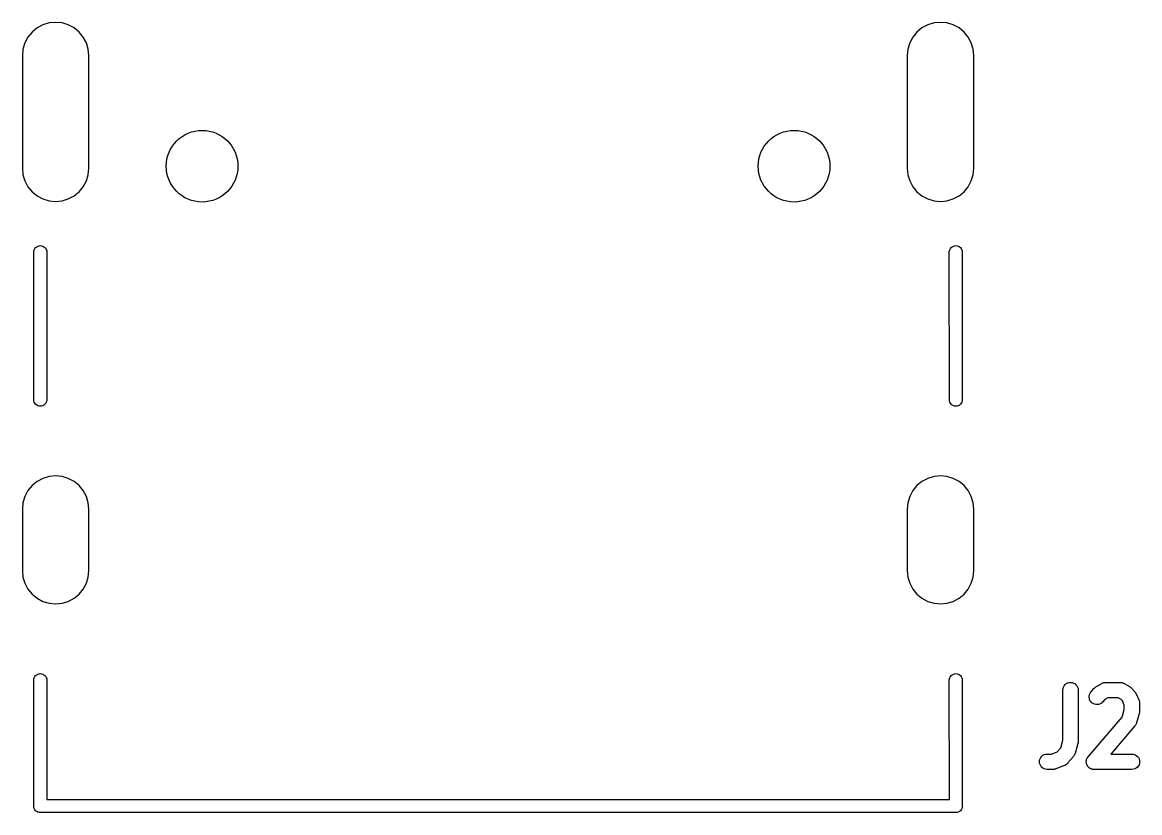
# Model space of a CAD drawing. Extents: x 137.1 to 164.6, y -146.9 to -60.6.
# Drawn here: x 153.22 to 164.12, y -136.56 to -128.84 of the extents above; entities that cross this region are included whole.
import ezdxf

# ---------------------------------------------------------------- set-up
doc = ezdxf.new("R2010")
doc.units = 0
doc.layers.add('BLACK', color=7, linetype='CONTINUOUS')

msp = doc.modelspace()

# ---------------------------------------------------------------- linework, layer by layer
at = {"layer": 'BLACK', "linetype": 'CONTINUOUS'}
for p, q in [((153.54, -128.845), (153.477, -128.851)), ((153.603, -128.851), (153.54, -128.845)), ((162.18, -128.845), (162.117, -128.851)), ((162.243, -128.851), (162.18, -128.845)), ((153.31, -128.94), (153.27, -128.989)), ((153.359, -128.9), (153.31, -128.94)), ((153.416, -128.87), (153.359, -128.9)), ((153.477, -128.851), (153.416, -128.87)), ((153.664, -128.87), (153.603, -128.851)), ((153.721, -128.9), (153.664, -128.87)), ((153.77, -128.94), (153.721, -128.9)), ((153.81, -128.989), (153.77, -128.94)), ((161.95, -128.94), (161.91, -128.989)), ((161.999, -128.9), (161.95, -128.94)), ((162.056, -128.87), (161.999, -128.9)), ((162.117, -128.851), (162.056, -128.87)), ((162.304, -128.87), (162.243, -128.851)), ((162.361, -128.9), (162.304, -128.87)), ((162.41, -128.94), (162.361, -128.9)), ((162.45, -128.989), (162.41, -128.94)), ((153.24, -129.046), (153.221, -129.107)), ((153.27, -128.989), (153.24, -129.046)), ((153.84, -129.046), (153.81, -128.989)), ((153.859, -129.107), (153.84, -129.046)), ((161.88, -129.046), (161.861, -129.107)), ((161.91, -128.989), (161.88, -129.046)), ((162.48, -129.046), (162.45, -128.989)), ((162.499, -129.107), (162.48, -129.046)), ((153.221, -129.107), (153.215, -129.17)), ((153.215, -129.17), (153.215, -130.27)), ((153.865, -129.17), (153.859, -129.107)), ((153.865, -130.27), (153.865, -129.17)), ((161.861, -129.107), (161.855, -129.17)), ((161.855, -129.17), (161.855, -130.27)), ((162.505, -129.17), (162.499, -129.107)), ((162.505, -130.27), (162.505, -129.17)), ((153.215, -130.27), (153.221, -130.333)), ((153.221, -130.333), (153.24, -130.394)), ((153.84, -130.394), (153.859, -130.333)), ((153.859, -130.333), (153.865, -130.27)), ((161.855, -130.27), (161.861, -130.333)), ((161.861, -130.333), (161.88, -130.394)), ((162.48, -130.394), (162.499, -130.333)), ((162.499, -130.333), (162.505, -130.27)), ((153.24, -130.394), (153.27, -130.451)), ((153.27, -130.451), (153.31, -130.5)), ((153.77, -130.5), (153.81, -130.451)), ((153.81, -130.451), (153.84, -130.394)), ((161.88, -130.394), (161.91, -130.451)), ((161.91, -130.451), (161.95, -130.5)), ((162.41, -130.5), (162.45, -130.451)), ((162.45, -130.451), (162.48, -130.394)), ((153.31, -130.5), (153.359, -130.54)), ((153.359, -130.54), (153.416, -130.57)), ((153.416, -130.57), (153.477, -130.589)), ((153.477, -130.589), (153.54, -130.595)), ((153.54, -130.595), (153.603, -130.589)), ((153.603, -130.589), (153.664, -130.57)), ((153.664, -130.57), (153.721, -130.54)), ((153.721, -130.54), (153.77, -130.5)), ((161.95, -130.5), (161.999, -130.54)), ((161.999, -130.54), (162.056, -130.57)), ((162.056, -130.57), (162.117, -130.589)), ((162.117, -130.589), (162.18, -130.595)), ((162.18, -130.595), (162.243, -130.589)), ((162.243, -130.589), (162.304, -130.57)), ((162.304, -130.57), (162.361, -130.54)), ((162.361, -130.54), (162.41, -130.5)), ((153.366, -131.031), (153.378, -131.027)), ((153.378, -131.027), (153.39, -131.026)), ((153.39, -131.026), (153.402, -131.027)), ((153.402, -131.027), (153.414, -131.031)), ((162.306, -131.031), (162.318, -131.027)), ((162.318, -131.027), (162.33, -131.026)), ((162.33, -131.026), (162.342, -131.027)), ((162.342, -131.027), (162.354, -131.031)), ((153.326, -131.087), (153.327, -131.078)), ((153.327, -132.533), (153.326, -131.087)), ((153.327, -131.078), (153.331, -131.066)), ((153.331, -131.066), (153.337, -131.055)), ((153.337, -131.055), (153.345, -131.045)), ((153.345, -131.045), (153.355, -131.037)), ((153.355, -131.037), (153.366, -131.031)), ((153.414, -131.031), (153.425, -131.037)), ((153.425, -131.037), (153.435, -131.045)), ((153.435, -131.045), (153.443, -131.055)), ((153.443, -131.055), (153.449, -131.066)), ((153.449, -131.066), (153.453, -131.078)), ((153.453, -131.078), (153.453, -131.087)), ((153.453, -131.087), (153.453, -132.533)), ((162.266, -131.087), (162.267, -131.078)), ((162.267, -132.533), (162.266, -131.087)), ((162.267, -131.078), (162.271, -131.066)), ((162.271, -131.066), (162.277, -131.055)), ((162.277, -131.055), (162.285, -131.045)), ((162.285, -131.045), (162.295, -131.037)), ((162.295, -131.037), (162.306, -131.031)), ((162.354, -131.031), (162.365, -131.037)), ((162.365, -131.037), (162.375, -131.045)), ((162.375, -131.045), (162.383, -131.055)), ((162.383, -131.055), (162.389, -131.066)), ((162.389, -131.066), (162.393, -131.078)), ((162.393, -131.078), (162.393, -131.087)), ((162.393, -131.087), (162.393, -132.533)), ((153.327, -132.542), (153.327, -132.533)), ((153.331, -132.554), (153.327, -132.542)), ((153.337, -132.565), (153.331, -132.554)), ((153.449, -132.554), (153.443, -132.565)), ((153.453, -132.542), (153.449, -132.554)), ((153.453, -132.533), (153.453, -132.542)), ((162.267, -132.542), (162.267, -132.533)), ((162.271, -132.554), (162.267, -132.542)), ((162.277, -132.565), (162.271, -132.554)), ((162.389, -132.554), (162.383, -132.565)), ((162.393, -132.542), (162.389, -132.554)), ((162.393, -132.533), (162.393, -132.542)), ((153.345, -132.575), (153.337, -132.565)), ((153.355, -132.583), (153.345, -132.575)), ((153.366, -132.589), (153.355, -132.583)), ((153.378, -132.593), (153.366, -132.589)), ((153.39, -132.594), (153.378, -132.593)), ((153.402, -132.593), (153.39, -132.594)), ((153.414, -132.589), (153.402, -132.593)), ((153.425, -132.583), (153.414, -132.589)), ((153.435, -132.575), (153.425, -132.583)), ((153.443, -132.565), (153.435, -132.575)), ((162.285, -132.575), (162.277, -132.565)), ((162.295, -132.583), (162.285, -132.575)), ((162.306, -132.589), (162.295, -132.583)), ((162.318, -132.593), (162.306, -132.589)), ((162.33, -132.594), (162.318, -132.593)), ((162.342, -132.593), (162.33, -132.594)), ((162.354, -132.589), (162.342, -132.593)), ((162.365, -132.583), (162.354, -132.589)), ((162.375, -132.575), (162.365, -132.583)), ((162.383, -132.565), (162.375, -132.575)), ((153.416, -133.3), (153.359, -133.33)), ((153.477, -133.281), (153.416, -133.3)), ((153.54, -133.275), (153.477, -133.281)), ((153.603, -133.281), (153.54, -133.275)), ((153.664, -133.3), (153.603, -133.281)), ((153.721, -133.33), (153.664, -133.3)), ((162.056, -133.3), (161.999, -133.33)), ((162.117, -133.281), (162.056, -133.3)), ((162.18, -133.275), (162.117, -133.281)), ((162.243, -133.281), (162.18, -133.275)), ((162.304, -133.3), (162.243, -133.281)), ((162.361, -133.33), (162.304, -133.3)), ((153.27, -133.419), (153.24, -133.476)), ((153.31, -133.37), (153.27, -133.419)), ((153.359, -133.33), (153.31, -133.37)), ((153.77, -133.37), (153.721, -133.33)), ((153.81, -133.419), (153.77, -133.37)), ((153.84, -133.476), (153.81, -133.419)), ((161.91, -133.419), (161.88, -133.476)), ((161.95, -133.37), (161.91, -133.419)), ((161.999, -133.33), (161.95, -133.37)), ((162.41, -133.37), (162.361, -133.33)), ((162.45, -133.419), (162.41, -133.37)), ((162.48, -133.476), (162.45, -133.419)), ((153.221, -133.537), (153.215, -133.6)), ((153.24, -133.476), (153.221, -133.537)), ((153.859, -133.537), (153.84, -133.476)), ((153.865, -133.6), (153.859, -133.537)), ((161.861, -133.537), (161.855, -133.6)), ((161.88, -133.476), (161.861, -133.537)), ((162.499, -133.537), (162.48, -133.476)), ((162.505, -133.6), (162.499, -133.537)), ((153.215, -133.6), (153.215, -134.2)), ((153.865, -134.2), (153.865, -133.6)), ((161.855, -133.6), (161.855, -134.2)), ((162.505, -134.2), (162.505, -133.6)), ((153.215, -134.2), (153.221, -134.263)), ((153.221, -134.263), (153.24, -134.324)), ((153.84, -134.324), (153.859, -134.263)), ((153.859, -134.263), (153.865, -134.2)), ((161.855, -134.2), (161.861, -134.263)), ((161.861, -134.263), (161.88, -134.324)), ((162.48, -134.324), (162.499, -134.263)), ((162.499, -134.263), (162.505, -134.2)), ((153.24, -134.324), (153.27, -134.381)), ((153.27, -134.381), (153.31, -134.43)), ((153.77, -134.43), (153.81, -134.381)), ((153.81, -134.381), (153.84, -134.324)), ((161.88, -134.324), (161.91, -134.381)), ((161.91, -134.381), (161.95, -134.43)), ((162.41, -134.43), (162.45, -134.381)), ((162.45, -134.381), (162.48, -134.324)), ((153.31, -134.43), (153.359, -134.47)), ((153.359, -134.47), (153.416, -134.5)), ((153.416, -134.5), (153.477, -134.519)), ((153.477, -134.519), (153.54, -134.525)), ((153.54, -134.525), (153.603, -134.519)), ((153.603, -134.519), (153.664, -134.5)), ((153.664, -134.5), (153.721, -134.47)), ((153.721, -134.47), (153.77, -134.43)), ((161.95, -134.43), (161.999, -134.47)), ((161.999, -134.47), (162.056, -134.5)), ((162.056, -134.5), (162.117, -134.519)), ((162.117, -134.519), (162.18, -134.525)), ((162.18, -134.525), (162.243, -134.519)), ((162.243, -134.519), (162.304, -134.5)), ((162.304, -134.5), (162.361, -134.47)), ((162.361, -134.47), (162.41, -134.43)), ((153.326, -136.497), (153.327, -135.267)), ((153.327, -135.258), (153.331, -135.246)), ((153.327, -135.267), (153.327, -135.258)), ((153.331, -135.246), (153.337, -135.235)), ((153.337, -135.235), (153.345, -135.225)), ((153.345, -135.225), (153.355, -135.217)), ((153.355, -135.217), (153.366, -135.211)), ((153.366, -135.211), (153.378, -135.207)), ((153.378, -135.207), (153.39, -135.206)), ((153.39, -135.206), (153.402, -135.207)), ((153.402, -135.207), (153.414, -135.211)), ((153.414, -135.211), (153.425, -135.217)), ((153.425, -135.217), (153.435, -135.225)), ((153.435, -135.225), (153.443, -135.235)), ((153.443, -135.235), (153.449, -135.246)), ((153.449, -135.246), (153.453, -135.258)), ((153.453, -135.258), (153.453, -135.267)), ((153.453, -135.267), (153.453, -136.436)), ((162.266, -135.267), (162.267, -135.258)), ((162.267, -136.436), (162.266, -135.267)), ((162.267, -135.258), (162.271, -135.246)), ((162.271, -135.246), (162.277, -135.235)), ((162.277, -135.235), (162.285, -135.225)), ((162.285, -135.225), (162.295, -135.217)), ((162.295, -135.217), (162.306, -135.211)), ((162.306, -135.211), (162.318, -135.207)), ((162.318, -135.207), (162.33, -135.206)), ((162.33, -135.206), (162.342, -135.207)), ((162.342, -135.207), (162.354, -135.211)), ((162.354, -135.211), (162.365, -135.217)), ((162.365, -135.217), (162.375, -135.225)), ((162.375, -135.225), (162.383, -135.235)), ((162.383, -135.235), (162.389, -135.246)), ((162.389, -135.246), (162.393, -135.258)), ((162.393, -135.258), (162.393, -135.267)), ((162.393, -135.267), (162.393, -136.497)), ((163.375, -135.366), (163.377, -135.351)), ((163.375, -135.367), (163.375, -135.366)), ((163.375, -135.856), (163.375, -135.367)), ((163.377, -135.351), (163.381, -135.337)), ((163.381, -135.337), (163.388, -135.324)), ((163.388, -135.324), (163.398, -135.313)), ((163.398, -135.313), (163.409, -135.304)), ((163.409, -135.304), (163.422, -135.297)), ((163.422, -135.297), (163.436, -135.293)), ((163.436, -135.293), (163.451, -135.292)), ((163.451, -135.292), (163.465, -135.293)), ((163.465, -135.293), (163.479, -135.298)), ((163.479, -135.298), (163.492, -135.304)), ((163.492, -135.304), (163.503, -135.314)), ((163.503, -135.314), (163.512, -135.325)), ((163.512, -135.325), (163.519, -135.338)), ((163.519, -135.338), (163.524, -135.352)), ((163.524, -135.352), (163.525, -135.367)), ((163.525, -135.367), (163.525, -135.867)), ((163.642, -135.397), (163.65, -135.385)), ((163.65, -135.385), (163.679, -135.351)), ((163.679, -135.35), (163.683, -135.347)), ((163.679, -135.351), (163.679, -135.35)), ((163.683, -135.347), (163.686, -135.344)), ((163.686, -135.344), (163.688, -135.342)), ((163.688, -135.342), (163.69, -135.34)), ((163.69, -135.34), (163.694, -135.338)), ((163.694, -135.338), (163.698, -135.335)), ((163.698, -135.335), (163.755, -135.302)), ((163.755, -135.302), (163.756, -135.301)), ((163.756, -135.301), (163.76, -135.299)), ((163.76, -135.299), (163.764, -135.297)), ((163.764, -135.297), (163.767, -135.297)), ((163.767, -135.297), (163.769, -135.295)), ((163.769, -135.295), (163.774, -135.294)), ((163.774, -135.294), (163.778, -135.293)), ((163.778, -135.293), (163.781, -135.293)), ((163.781, -135.293), (163.784, -135.292)), ((163.784, -135.292), (163.788, -135.292)), ((163.788, -135.292), (163.793, -135.292)), ((163.793, -135.292), (163.936, -135.292)), ((163.936, -135.292), (163.937, -135.292)), ((163.937, -135.292), (163.941, -135.292)), ((163.941, -135.292), (163.946, -135.292)), ((163.946, -135.292), (163.949, -135.293)), ((163.949, -135.293), (163.951, -135.293)), ((163.951, -135.293), (163.956, -135.295)), ((163.956, -135.295), (163.96, -135.296)), ((163.96, -135.296), (163.963, -135.297)), ((163.963, -135.297), (163.965, -135.298)), ((163.965, -135.298), (163.969, -135.3)), ((163.969, -135.3), (163.974, -135.302)), ((163.974, -135.302), (164.031, -135.335)), ((164.031, -135.335), (164.032, -135.336)), ((164.032, -135.336), (164.035, -135.339)), ((164.035, -135.339), (164.039, -135.341)), ((164.039, -135.341), (164.041, -135.343)), ((164.041, -135.343), (164.043, -135.344)), ((164.043, -135.344), (164.046, -135.348)), ((164.046, -135.348), (164.05, -135.351)), ((164.05, -135.351), (164.078, -135.385)), ((164.078, -135.385), (164.079, -135.385)), ((164.079, -135.385), (164.081, -135.388)), ((164.081, -135.388), (164.083, -135.391)), ((164.083, -135.391), (164.085, -135.394)), ((163.632, -135.439), (163.633, -135.424)), ((163.635, -135.453), (163.632, -135.439)), ((163.633, -135.424), (163.636, -135.41)), ((163.64, -135.467), (163.635, -135.453)), ((163.636, -135.41), (163.642, -135.397)), ((163.648, -135.479), (163.64, -135.467)), ((163.658, -135.49), (163.648, -135.479)), ((163.67, -135.498), (163.658, -135.49)), ((163.683, -135.504), (163.67, -135.498)), ((163.74, -135.501), (163.727, -135.506)), ((163.753, -135.493), (163.74, -135.501)), ((163.763, -135.483), (163.753, -135.493)), ((163.764, -135.482), (163.763, -135.483)), ((163.784, -135.458), (163.764, -135.482)), ((163.813, -135.442), (163.784, -135.458)), ((163.915, -135.442), (163.813, -135.442)), ((163.944, -135.458), (163.915, -135.442)), ((163.957, -135.473), (163.944, -135.458)), ((163.975, -135.515), (163.957, -135.473)), ((164.085, -135.394), (164.087, -135.397)), ((164.087, -135.397), (164.089, -135.401)), ((164.089, -135.401), (164.09, -135.404)), ((164.09, -135.404), (164.119, -135.47)), ((164.119, -135.47), (164.119, -135.471)), ((164.119, -135.471), (164.122, -135.479)), ((164.122, -135.479), (164.124, -135.485)), ((164.124, -135.485), (164.125, -135.5)), ((164.125, -135.5), (164.125, -135.567)), ((163.697, -135.508), (163.683, -135.504)), ((163.712, -135.508), (163.697, -135.508)), ((163.727, -135.506), (163.712, -135.508)), ((163.954, -135.63), (163.975, -135.556)), ((163.975, -135.556), (163.975, -135.515)), ((164.122, -135.587), (164.094, -135.687)), ((164.123, -135.585), (164.122, -135.587)), ((164.124, -135.578), (164.123, -135.582)), ((164.123, -135.582), (164.123, -135.585)), ((164.125, -135.573), (164.124, -135.578)), ((164.125, -135.567), (164.125, -135.568)), ((164.125, -135.568), (164.125, -135.57)), ((164.125, -135.57), (164.125, -135.573)), ((163.622, -136.018), (163.954, -135.63)), ((164.078, -135.715), (163.842, -135.992)), ((164.079, -135.715), (164.078, -135.715)), ((164.08, -135.714), (164.079, -135.715)), ((164.083, -135.709), (164.08, -135.714)), ((164.087, -135.703), (164.083, -135.709)), ((164.088, -135.702), (164.087, -135.703)), ((164.087, -135.703), (164.087, -135.703)), ((164.09, -135.696), (164.088, -135.702)), ((164.093, -135.69), (164.09, -135.696)), ((164.094, -135.687), (164.093, -135.688)), ((164.093, -135.688), (164.093, -135.689)), ((164.093, -135.689), (164.093, -135.69)), ((163.32, -135.97), (163.354, -135.93)), ((163.354, -135.93), (163.375, -135.856)), ((163.522, -135.887), (163.494, -135.987)), ((163.523, -135.885), (163.522, -135.887)), ((163.524, -135.878), (163.523, -135.882)), ((163.523, -135.882), (163.523, -135.885)), ((163.525, -135.873), (163.524, -135.878)), ((163.525, -135.867), (163.525, -135.868)), ((163.525, -135.868), (163.525, -135.87)), ((163.525, -135.87), (163.525, -135.873)), ((163.148, -136.052), (163.152, -136.038)), ((163.152, -136.038), (163.159, -136.025)), ((163.159, -136.025), (163.169, -136.013)), ((163.169, -136.013), (163.18, -136.004)), ((163.18, -136.004), (163.193, -135.997)), ((163.193, -135.997), (163.207, -135.993)), ((163.207, -135.993), (163.221, -135.992)), ((163.221, -135.992), (163.265, -135.992)), ((163.265, -135.992), (163.32, -135.97)), ((163.478, -136.015), (163.421, -136.082)), ((163.479, -136.015), (163.478, -136.015)), ((163.48, -136.014), (163.479, -136.015)), ((163.483, -136.009), (163.48, -136.014)), ((163.487, -136.003), (163.483, -136.009)), ((163.488, -136.002), (163.487, -136.003)), ((163.487, -136.003), (163.487, -136.003)), ((163.49, -135.996), (163.488, -136.002)), ((163.493, -135.99), (163.49, -135.996)), ((163.494, -135.987), (163.493, -135.988)), ((163.493, -135.988), (163.493, -135.989)), ((163.493, -135.989), (163.493, -135.99)), ((163.605, -136.052), (163.606, -136.047)), ((163.606, -136.047), (163.607, -136.043)), ((163.607, -136.043), (163.609, -136.04)), ((163.609, -136.038), (163.611, -136.034)), ((163.609, -136.04), (163.609, -136.038)), ((163.611, -136.034), (163.613, -136.03)), ((163.613, -136.03), (163.615, -136.027)), ((163.615, -136.027), (163.616, -136.025)), ((163.616, -136.025), (163.619, -136.021)), ((163.619, -136.021), (163.622, -136.018)), ((163.842, -135.992), (164.05, -135.992)), ((164.05, -135.992), (164.051, -135.992)), ((164.051, -135.992), (164.066, -135.993)), ((164.066, -135.993), (164.08, -135.998)), ((164.08, -135.998), (164.092, -136.005)), ((164.092, -136.005), (164.104, -136.014)), ((164.104, -136.014), (164.113, -136.026)), ((164.113, -136.026), (164.12, -136.039)), ((164.12, -136.039), (164.124, -136.053)), ((163.146, -136.066), (163.148, -136.052)), ((163.148, -136.081), (163.146, -136.066)), ((163.152, -136.095), (163.148, -136.081)), ((163.159, -136.108), (163.152, -136.095)), ((163.168, -136.119), (163.159, -136.108)), ((163.179, -136.129), (163.168, -136.119)), ((163.192, -136.136), (163.179, -136.129)), ((163.206, -136.14), (163.192, -136.136)), ((163.22, -136.142), (163.206, -136.14)), ((163.221, -136.142), (163.22, -136.142)), ((163.279, -136.142), (163.221, -136.142)), ((163.285, -136.141), (163.279, -136.142)), ((163.291, -136.141), (163.285, -136.141)), ((163.292, -136.14), (163.291, -136.141)), ((163.293, -136.14), (163.292, -136.14)), ((163.299, -136.138), (163.293, -136.14)), ((163.305, -136.137), (163.299, -136.138)), ((163.306, -136.137), (163.305, -136.137)), ((163.391, -136.103), (163.306, -136.137)), ((163.394, -136.102), (163.391, -136.103)), ((163.397, -136.101), (163.394, -136.102)), ((163.401, -136.098), (163.397, -136.101)), ((163.405, -136.097), (163.401, -136.098)), ((163.407, -136.095), (163.405, -136.097)), ((163.41, -136.093), (163.407, -136.095)), ((163.413, -136.09), (163.41, -136.093)), ((163.416, -136.088), (163.413, -136.09)), ((163.418, -136.085), (163.416, -136.088)), ((163.421, -136.083), (163.418, -136.085)), ((163.421, -136.082), (163.421, -136.083)), ((163.604, -136.058), (163.605, -136.055)), ((163.604, -136.062), (163.604, -136.058)), ((163.604, -136.066), (163.604, -136.062)), ((163.604, -136.069), (163.604, -136.066)), ((163.604, -136.072), (163.604, -136.069)), ((163.605, -136.076), (163.604, -136.072)), ((163.605, -136.055), (163.605, -136.052)), ((163.605, -136.081), (163.605, -136.076)), ((163.606, -136.084), (163.605, -136.081)), ((163.606, -136.087), (163.606, -136.084)), ((163.608, -136.091), (163.606, -136.087)), ((163.609, -136.095), (163.608, -136.091)), ((163.61, -136.097), (163.609, -136.095)), ((163.612, -136.1), (163.61, -136.097)), ((163.614, -136.104), (163.612, -136.1)), ((163.616, -136.108), (163.614, -136.104)), ((163.618, -136.11), (163.616, -136.108)), ((163.619, -136.113), (163.618, -136.11)), ((163.622, -136.116), (163.619, -136.113)), ((163.625, -136.119), (163.622, -136.116)), ((163.627, -136.121), (163.625, -136.119)), ((163.629, -136.123), (163.627, -136.121)), ((163.633, -136.126), (163.629, -136.123)), ((163.636, -136.129), (163.633, -136.126)), ((163.639, -136.13), (163.636, -136.129)), ((163.641, -136.132), (163.639, -136.13)), ((163.645, -136.134), (163.641, -136.132)), ((163.649, -136.136), (163.645, -136.134)), ((163.652, -136.137), (163.649, -136.136)), ((163.655, -136.138), (163.652, -136.137)), ((163.659, -136.139), (163.655, -136.138)), ((163.663, -136.14), (163.659, -136.139)), ((163.666, -136.14), (163.663, -136.14)), ((163.669, -136.141), (163.666, -136.14)), ((163.673, -136.141), (163.669, -136.141)), ((163.678, -136.142), (163.673, -136.141)), ((163.679, -136.142), (163.678, -136.142)), ((164.05, -136.142), (163.679, -136.142)), ((164.065, -136.14), (164.05, -136.142)), ((164.079, -136.136), (164.065, -136.14)), ((164.092, -136.129), (164.079, -136.136)), ((164.103, -136.12), (164.092, -136.129)), ((164.112, -136.109), (164.103, -136.12)), ((164.119, -136.096), (164.112, -136.109)), ((164.123, -136.082), (164.119, -136.096)), ((164.125, -136.067), (164.123, -136.082)), ((164.124, -136.053), (164.125, -136.067)), ((153.453, -136.436), (162.267, -136.436)), ((153.326, -136.5), (153.326, -136.497)), ((153.327, -136.512), (153.326, -136.5)), ((153.331, -136.524), (153.327, -136.512)), ((153.337, -136.535), (153.331, -136.524)), ((153.345, -136.545), (153.337, -136.535)), ((153.355, -136.553), (153.345, -136.545)), ((153.366, -136.559), (153.355, -136.553)), ((153.378, -136.563), (153.366, -136.559)), ((153.39, -136.564), (153.378, -136.563)), ((153.393, -136.564), (153.39, -136.564)), ((162.327, -136.564), (153.393, -136.564)), ((162.33, -136.564), (162.327, -136.564)), ((162.333, -136.564), (162.33, -136.564)), ((162.342, -136.563), (162.333, -136.564)), ((162.354, -136.559), (162.342, -136.563)), ((162.365, -136.553), (162.354, -136.559)), ((162.375, -136.545), (162.365, -136.553)), ((162.383, -136.535), (162.375, -136.545)), ((162.389, -136.524), (162.383, -136.535)), ((162.393, -136.512), (162.389, -136.524)), ((162.393, -136.497), (162.394, -136.5)), ((162.394, -136.5), (162.393, -136.512))]:
    msp.add_line(p, q, dxfattribs=at)
at = {"layer": 'BLACK'}
for centre in [(154.97, -130.25), (160.75, -130.25)]:
    msp.add_circle(centre, 0.35, dxfattribs=at)

doc.saveas('drawing.dxf')
